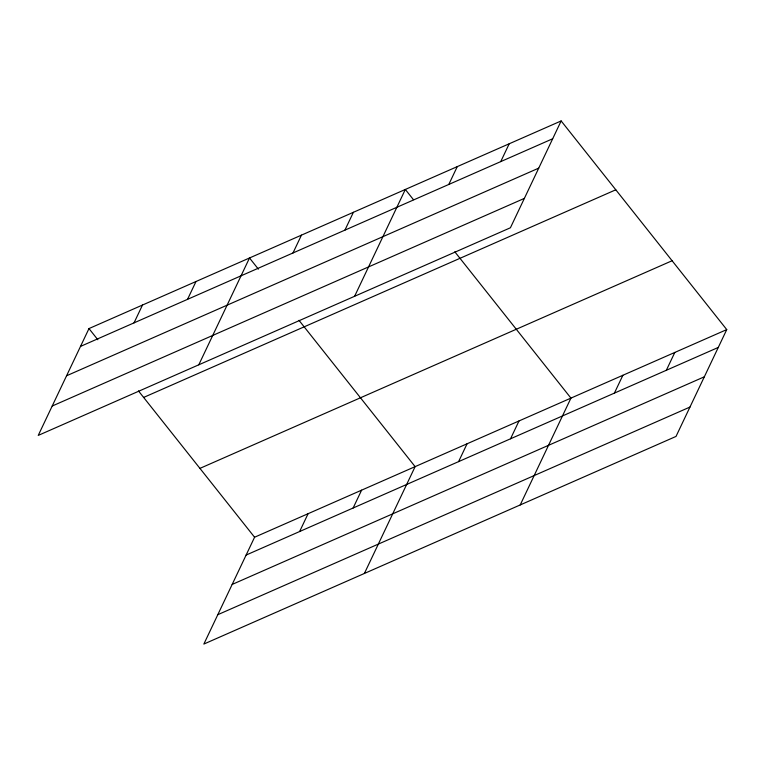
<?xml version="1.0" encoding="UTF-8"?>
<svg xmlns="http://www.w3.org/2000/svg" width="765" height="765" viewBox="0 0 765 765"><rect width="100%" height="100%" fill="white"/><g stroke="black" fill="none" stroke-linecap="round" stroke-linejoin="round"><path stroke-width="1.15" d="M561.147 120.937L88.979 328.577L38.25 435.4L510.418 227.769L561.147 120.937L726.75 329.6L676.021 436.423L203.853 644.063L254.582 537.231L726.75 329.6M134.018 322.878L142.491 305.044M187.53 299.345L196.003 281.51M198.785 364.809L249.514 257.977L258.379 269.146M292.985 252.976L301.448 235.142M344.919 230.131L353.392 212.297M354.606 296.284L405.326 189.462L413.454 199.694M448.797 184.451L457.269 166.617M299.622 531.532L308.094 513.698M500.74 161.616L509.203 143.782M353.134 507.998L361.606 490.174M364.389 573.463L415.118 466.64L298.991 320.325M458.589 461.63L467.061 443.796M510.532 438.794L518.995 420.96M520.21 504.948L570.939 398.116L454.812 251.8M614.4 393.114L622.873 375.28M666.344 370.27L674.816 352.435M80.507 346.411L552.674 138.771M66.565 375.778L538.732 168.137M52.192 406.033L524.369 198.393M143.629 397.437L615.796 189.797M199.933 468.381L672.1 260.741M246.11 555.065L718.278 347.434M232.168 584.431L704.336 376.801M217.796 614.697L689.973 407.057M88.979 328.577L97.834 339.746M138.455 390.915L254.582 537.231"/></g></svg>
